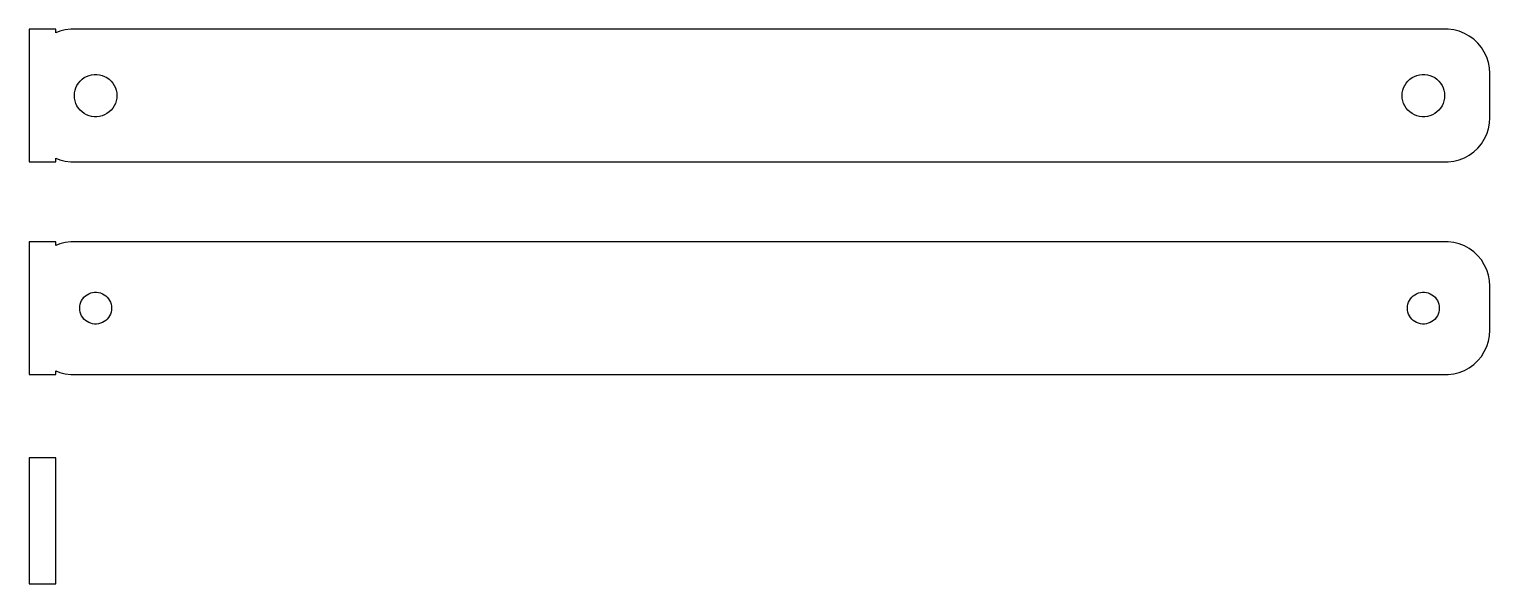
# Model space of a CAD drawing. Header units: metres. Extents: x -82 to 82, y -7 to 55.
import ezdxf

# ---------------------------------------------------------------- set-up
doc = ezdxf.new("R2010")
doc.units = ezdxf.units.M

msp = doc.modelspace()

# ---------------------------------------------------------------- linework, layer by layer
for p, q in [((-79.5, 55.4901), (-82.5, 55.4901)), ((-82.5, 55.4901), (-82.5, 40.5099)), ((-79.5, 55.0752), (-79.5, 55.4901)), ((-79.0451, 55.2553), (-79.5, 55.0752)), ((-78.4369, 55.4114), (-79.0451, 55.2553)), ((-77.8139, 55.4901), (-78.4369, 55.4114)), ((77.8139, 55.4901), (-77.8139, 55.4901)), ((78.4369, 55.4114), (77.8139, 55.4901)), ((79.0451, 55.2553), (78.4369, 55.4114)), ((79.6289, 55.0241), (79.0451, 55.2553)), ((80.1791, 54.7216), (79.6289, 55.0241)), ((80.6871, 54.3526), (80.1791, 54.7216)), ((81.1448, 53.9227), (80.6871, 54.3526)), ((81.5451, 53.4389), (81.1448, 53.9227)), ((81.8815, 52.9088), (81.5451, 53.4389)), ((82.1489, 52.3406), (81.8815, 52.9088)), ((82.3429, 51.7434), (82.1489, 52.3406)), ((82.4606, 51.1267), (82.3429, 51.7434)), ((-76.9416, 49.4107), (-76.7495, 49.6429)), ((-76.7495, 49.6429), (-76.5298, 49.8492)), ((-76.5298, 49.8492), (-76.286, 50.0264)), ((-76.286, 50.0264), (-76.0219, 50.1716)), ((-76.0219, 50.1716), (-75.7416, 50.2825)), ((-75.7416, 50.2825), (-75.4497, 50.3575)), ((-75.4497, 50.3575), (-75.1507, 50.3953)), ((-75.1507, 50.3953), (-74.8493, 50.3953)), ((-74.8493, 50.3953), (-74.5503, 50.3575)), ((-74.5503, 50.3575), (-74.2584, 50.2825)), ((-74.2584, 50.2825), (-73.9781, 50.1716)), ((-73.9781, 50.1716), (-73.714, 50.0264)), ((-73.714, 50.0264), (-73.4702, 49.8492)), ((-73.4702, 49.8492), (-73.2505, 49.6429)), ((-73.2505, 49.6429), (-73.0583, 49.4107)), ((73.0583, 49.4107), (73.2505, 49.6429)), ((73.2505, 49.6429), (73.4702, 49.8492)), ((73.4702, 49.8492), (73.714, 50.0264)), ((73.714, 50.0264), (73.9781, 50.1716)), ((73.9781, 50.1716), (74.2584, 50.2825)), ((74.2584, 50.2825), (74.5503, 50.3575)), ((74.5503, 50.3575), (74.8493, 50.3953)), ((74.8493, 50.3953), (75.1507, 50.3953)), ((75.1507, 50.3953), (75.4497, 50.3575)), ((75.4497, 50.3575), (75.7416, 50.2825)), ((75.7416, 50.2825), (76.0219, 50.1716)), ((76.0219, 50.1716), (76.286, 50.0264)), ((76.286, 50.0264), (76.5298, 49.8492)), ((76.5298, 49.8492), (76.7495, 49.6429)), ((76.7495, 49.6429), (76.9416, 49.4107)), ((82.5, 50.5), (82.4606, 51.1267)), ((82.5, 45.5), (82.5, 50.5)), ((-77.4, 48), (-77.3811, 48.3008)), ((-77.3811, 47.6992), (-77.4, 48)), ((-77.3811, 48.3008), (-77.3246, 48.5968)), ((-77.3246, 48.5968), (-77.2315, 48.8835)), ((-77.2315, 48.8835), (-77.1031, 49.1562)), ((-77.1031, 49.1562), (-76.9416, 49.4107)), ((-73.0583, 49.4107), (-72.8969, 49.1562)), ((-72.8969, 49.1562), (-72.7685, 48.8835)), ((-72.7685, 48.8835), (-72.6754, 48.5968)), ((-72.6754, 48.5968), (-72.6189, 48.3008)), ((-72.6189, 48.3008), (-72.6, 48)), ((-72.6, 48), (-72.6189, 47.6992)), ((72.6, 48), (72.6189, 48.3008)), ((72.6189, 47.6992), (72.6, 48)), ((72.6189, 48.3008), (72.6754, 48.5968)), ((72.6754, 48.5968), (72.7685, 48.8835)), ((72.7685, 48.8835), (72.8969, 49.1562)), ((72.8969, 49.1562), (73.0583, 49.4107)), ((76.9416, 49.4107), (77.1031, 49.1562)), ((77.1031, 49.1562), (77.2315, 48.8835)), ((77.2315, 48.8835), (77.3246, 48.5968)), ((77.3246, 48.5968), (77.3811, 48.3008)), ((77.3811, 48.3008), (77.4, 48)), ((77.4, 48), (77.3811, 47.6992)), ((-77.3246, 47.4032), (-77.3811, 47.6992)), ((-77.2315, 47.1165), (-77.3246, 47.4032)), ((-77.1031, 46.8438), (-77.2315, 47.1165)), ((-76.9416, 46.5893), (-77.1031, 46.8438)), ((-76.7495, 46.3571), (-76.9416, 46.5893)), ((-76.5298, 46.1508), (-76.7495, 46.3571)), ((-73.2505, 46.3571), (-73.4702, 46.1508)), ((-73.0583, 46.5893), (-73.2505, 46.3571)), ((-72.8969, 46.8438), (-73.0583, 46.5893)), ((-72.7685, 47.1165), (-72.8969, 46.8438)), ((-72.6754, 47.4032), (-72.7685, 47.1165)), ((-72.6189, 47.6992), (-72.6754, 47.4032)), ((72.6754, 47.4032), (72.6189, 47.6992)), ((72.7685, 47.1165), (72.6754, 47.4032)), ((72.8969, 46.8438), (72.7685, 47.1165)), ((73.0583, 46.5893), (72.8969, 46.8438)), ((73.2505, 46.3571), (73.0583, 46.5893)), ((73.4702, 46.1508), (73.2505, 46.3571)), ((76.7495, 46.3571), (76.5298, 46.1508)), ((76.9416, 46.5893), (76.7495, 46.3571)), ((77.1031, 46.8438), (76.9416, 46.5893)), ((77.2315, 47.1165), (77.1031, 46.8438)), ((77.3246, 47.4032), (77.2315, 47.1165)), ((77.3811, 47.6992), (77.3246, 47.4032)), ((-76.286, 45.9736), (-76.5298, 46.1508)), ((-76.0219, 45.8284), (-76.286, 45.9736)), ((-75.7416, 45.7175), (-76.0219, 45.8284)), ((-75.4497, 45.6425), (-75.7416, 45.7175)), ((-75.1507, 45.6047), (-75.4497, 45.6425)), ((-74.8493, 45.6047), (-75.1507, 45.6047)), ((-74.5503, 45.6425), (-74.8493, 45.6047)), ((-74.2584, 45.7175), (-74.5503, 45.6425)), ((-73.9781, 45.8284), (-74.2584, 45.7175)), ((-73.714, 45.9736), (-73.9781, 45.8284)), ((-73.4702, 46.1508), (-73.714, 45.9736)), ((73.714, 45.9736), (73.4702, 46.1508)), ((73.9781, 45.8284), (73.714, 45.9736)), ((74.2584, 45.7175), (73.9781, 45.8284)), ((74.5503, 45.6425), (74.2584, 45.7175)), ((74.8493, 45.6047), (74.5503, 45.6425)), ((75.1507, 45.6047), (74.8493, 45.6047)), ((75.4497, 45.6425), (75.1507, 45.6047)), ((75.7416, 45.7175), (75.4497, 45.6425)), ((76.0219, 45.8284), (75.7416, 45.7175)), ((76.286, 45.9736), (76.0219, 45.8284)), ((76.5298, 46.1508), (76.286, 45.9736)), ((82.3429, 44.2566), (82.4606, 44.8733)), ((82.4606, 44.8733), (82.5, 45.5)), ((81.5451, 42.5611), (81.8815, 43.0912)), ((81.8815, 43.0912), (82.1489, 43.6594)), ((82.1489, 43.6594), (82.3429, 44.2566)), ((79.6289, 40.9759), (80.1791, 41.2784)), ((80.1791, 41.2784), (80.6871, 41.6474)), ((80.6871, 41.6474), (81.1448, 42.0773)), ((81.1448, 42.0773), (81.5451, 42.5611)), ((-82.5, 40.5099), (-79.5, 40.5099)), ((-79.5, 40.9248), (-79.0451, 40.7447)), ((-79.5, 40.5099), (-79.5, 40.9248)), ((-79.0451, 40.7447), (-78.4369, 40.5886)), ((-78.4369, 40.5886), (-77.8139, 40.5099)), ((-77.8139, 40.5099), (77.8139, 40.5099)), ((77.8139, 40.5099), (78.4369, 40.5886)), ((78.4369, 40.5886), (79.0451, 40.7447)), ((79.0451, 40.7447), (79.6289, 40.9759)), ((-79.5, 31.4901), (-82.5, 31.4901)), ((-82.5, 31.4901), (-82.5, 16.5099)), ((-79.5, 31.0752), (-79.5, 31.4901)), ((-78.4369, 31.4114), (-79.0451, 31.2553)), ((-77.8139, 31.4901), (-78.4369, 31.4114)), ((77.8139, 31.4901), (-77.8139, 31.4901)), ((78.4369, 31.4114), (77.8139, 31.4901)), ((79.0451, 31.2553), (78.4369, 31.4114)), ((-79.0451, 31.2553), (-79.5, 31.0752)), ((79.6289, 31.0241), (79.0451, 31.2553)), ((80.1791, 30.7216), (79.6289, 31.0241)), ((80.6871, 30.3526), (80.1791, 30.7216)), ((81.1448, 29.9227), (80.6871, 30.3526)), ((81.5451, 29.4389), (81.1448, 29.9227)), ((81.8815, 28.9088), (81.5451, 29.4389)), ((82.1489, 28.3406), (81.8815, 28.9088)), ((82.3429, 27.7434), (82.1489, 28.3406)), ((82.4606, 27.1267), (82.3429, 27.7434)), ((82.5, 26.5), (82.4606, 27.1267)), ((82.5, 21.5), (82.5, 26.5)), ((-76.6736, 24.6626), (-76.5773, 24.8671)), ((-76.5773, 24.8671), (-76.4562, 25.058)), ((-76.4562, 25.058), (-76.3121, 25.2322)), ((-76.3121, 25.2322), (-76.1474, 25.3869)), ((-76.1474, 25.3869), (-75.9645, 25.5198)), ((-75.9645, 25.5198), (-75.7664, 25.6287)), ((-75.7664, 25.6287), (-75.5562, 25.7119)), ((-75.5562, 25.7119), (-75.3373, 25.7681)), ((-75.3373, 25.7681), (-75.113, 25.7964)), ((-75.113, 25.7964), (-74.887, 25.7964)), ((-74.887, 25.7964), (-74.6627, 25.7681)), ((-74.6627, 25.7681), (-74.4438, 25.7119)), ((-74.4438, 25.7119), (-74.2336, 25.6287)), ((-74.2336, 25.6287), (-74.0355, 25.5198)), ((-74.0355, 25.5198), (-73.8526, 25.3869)), ((-73.8526, 25.3869), (-73.6879, 25.2322)), ((-73.6879, 25.2322), (-73.5438, 25.058)), ((-73.5438, 25.058), (-73.4226, 24.8671)), ((-73.4226, 24.8671), (-73.3264, 24.6626)), ((73.3264, 24.6626), (73.4226, 24.8671)), ((73.4226, 24.8671), (73.5438, 25.058)), ((73.5438, 25.058), (73.6879, 25.2322)), ((73.6879, 25.2322), (73.8526, 25.3869)), ((73.8526, 25.3869), (74.0355, 25.5198)), ((74.0355, 25.5198), (74.2336, 25.6287)), ((74.2336, 25.6287), (74.4438, 25.7119)), ((74.4438, 25.7119), (74.6627, 25.7681)), ((74.6627, 25.7681), (74.887, 25.7964)), ((74.887, 25.7964), (75.113, 25.7964)), ((75.113, 25.7964), (75.3373, 25.7681)), ((75.3373, 25.7681), (75.5562, 25.7119)), ((75.5562, 25.7119), (75.7664, 25.6287)), ((75.7664, 25.6287), (75.9645, 25.5198)), ((75.9645, 25.5198), (76.1474, 25.3869)), ((76.1474, 25.3869), (76.3121, 25.2322)), ((76.3121, 25.2322), (76.4562, 25.058)), ((76.4562, 25.058), (76.5773, 24.8671)), ((76.5773, 24.8671), (76.6736, 24.6626)), ((-76.8, 24), (-76.7858, 24.2256)), ((-76.7858, 23.7744), (-76.8, 24)), ((-76.7858, 24.2256), (-76.7434, 24.4476)), ((-76.7434, 23.5524), (-76.7858, 23.7744)), ((-76.7434, 24.4476), (-76.6736, 24.6626)), ((-76.6736, 23.3374), (-76.7434, 23.5524)), ((-76.5773, 23.1329), (-76.6736, 23.3374)), ((-76.4562, 22.942), (-76.5773, 23.1329)), ((-73.4226, 23.1329), (-73.5438, 22.942)), ((-73.3264, 23.3374), (-73.4226, 23.1329)), ((-73.3264, 24.6626), (-73.2565, 24.4476)), ((-73.2565, 23.5524), (-73.3264, 23.3374)), ((-73.2565, 24.4476), (-73.2142, 24.2256)), ((-73.2142, 23.7744), (-73.2565, 23.5524)), ((-73.2142, 24.2256), (-73.2, 24)), ((-73.2, 24), (-73.2142, 23.7744)), ((73.2, 24), (73.2142, 24.2256)), ((73.2142, 23.7744), (73.2, 24)), ((73.2142, 24.2256), (73.2565, 24.4476)), ((73.2565, 23.5524), (73.2142, 23.7744)), ((73.2565, 24.4476), (73.3264, 24.6626)), ((73.3264, 23.3374), (73.2565, 23.5524)), ((73.4226, 23.1329), (73.3264, 23.3374)), ((73.5438, 22.942), (73.4226, 23.1329)), ((76.5773, 23.1329), (76.4562, 22.942)), ((76.6736, 23.3374), (76.5773, 23.1329)), ((76.6736, 24.6626), (76.7434, 24.4476)), ((76.7434, 23.5524), (76.6736, 23.3374)), ((76.7434, 24.4476), (76.7858, 24.2256)), ((76.7858, 23.7744), (76.7434, 23.5524)), ((76.7858, 24.2256), (76.8, 24)), ((76.8, 24), (76.7858, 23.7744)), ((-76.3121, 22.7678), (-76.4562, 22.942)), ((-76.1474, 22.6131), (-76.3121, 22.7678)), ((-75.9645, 22.4802), (-76.1474, 22.6131)), ((-75.7664, 22.3713), (-75.9645, 22.4802)), ((-75.5562, 22.2881), (-75.7664, 22.3713)), ((-75.3373, 22.2319), (-75.5562, 22.2881)), ((-75.113, 22.2036), (-75.3373, 22.2319)), ((-74.887, 22.2036), (-75.113, 22.2036)), ((-74.6627, 22.2319), (-74.887, 22.2036)), ((-74.4438, 22.2881), (-74.6627, 22.2319)), ((-74.2336, 22.3713), (-74.4438, 22.2881)), ((-74.0355, 22.4802), (-74.2336, 22.3713)), ((-73.8526, 22.6131), (-74.0355, 22.4802)), ((-73.6879, 22.7678), (-73.8526, 22.6131)), ((-73.5438, 22.942), (-73.6879, 22.7678)), ((73.6879, 22.7678), (73.5438, 22.942)), ((73.8526, 22.6131), (73.6879, 22.7678)), ((74.0355, 22.4802), (73.8526, 22.6131)), ((74.2336, 22.3713), (74.0355, 22.4802)), ((74.4438, 22.2881), (74.2336, 22.3713)), ((74.6627, 22.2319), (74.4438, 22.2881)), ((74.887, 22.2036), (74.6627, 22.2319)), ((75.113, 22.2036), (74.887, 22.2036)), ((75.3373, 22.2319), (75.113, 22.2036)), ((75.5562, 22.2881), (75.3373, 22.2319)), ((75.7664, 22.3713), (75.5562, 22.2881)), ((75.9645, 22.4802), (75.7664, 22.3713)), ((76.1474, 22.6131), (75.9645, 22.4802)), ((76.3121, 22.7678), (76.1474, 22.6131)), ((76.4562, 22.942), (76.3121, 22.7678)), ((82.4606, 20.8733), (82.5, 21.5)), ((82.1489, 19.6594), (82.3429, 20.2566)), ((82.3429, 20.2566), (82.4606, 20.8733)), ((81.1448, 18.0773), (81.5451, 18.5611)), ((81.5451, 18.5611), (81.8815, 19.0912)), ((81.8815, 19.0912), (82.1489, 19.6594)), ((-82.5, 16.5099), (-79.5, 16.5099)), ((-79.5, 16.9248), (-79.0451, 16.7447)), ((-79.5, 16.5099), (-79.5, 16.9248)), ((-79.0451, 16.7447), (-78.4369, 16.5886)), ((-78.4369, 16.5886), (-77.8139, 16.5099)), ((-77.8139, 16.5099), (77.8139, 16.5099)), ((77.8139, 16.5099), (78.4369, 16.5886)), ((78.4369, 16.5886), (79.0451, 16.7447)), ((79.0451, 16.7447), (79.6289, 16.9759)), ((79.6289, 16.9759), (80.1791, 17.2784)), ((80.1791, 17.2784), (80.6871, 17.6474)), ((80.6871, 17.6474), (81.1448, 18.0773)), ((-79.5, 7.1148), (-82.5, 7.1148)), ((-82.5, 7.1148), (-82.5, -7.1148)), ((-79.5, -7.1148), (-79.5, 7.1148)), ((-82.5, -7.1148), (-79.5, -7.1148))]:
    msp.add_line(p, q)

doc.saveas('drawing.dxf')
